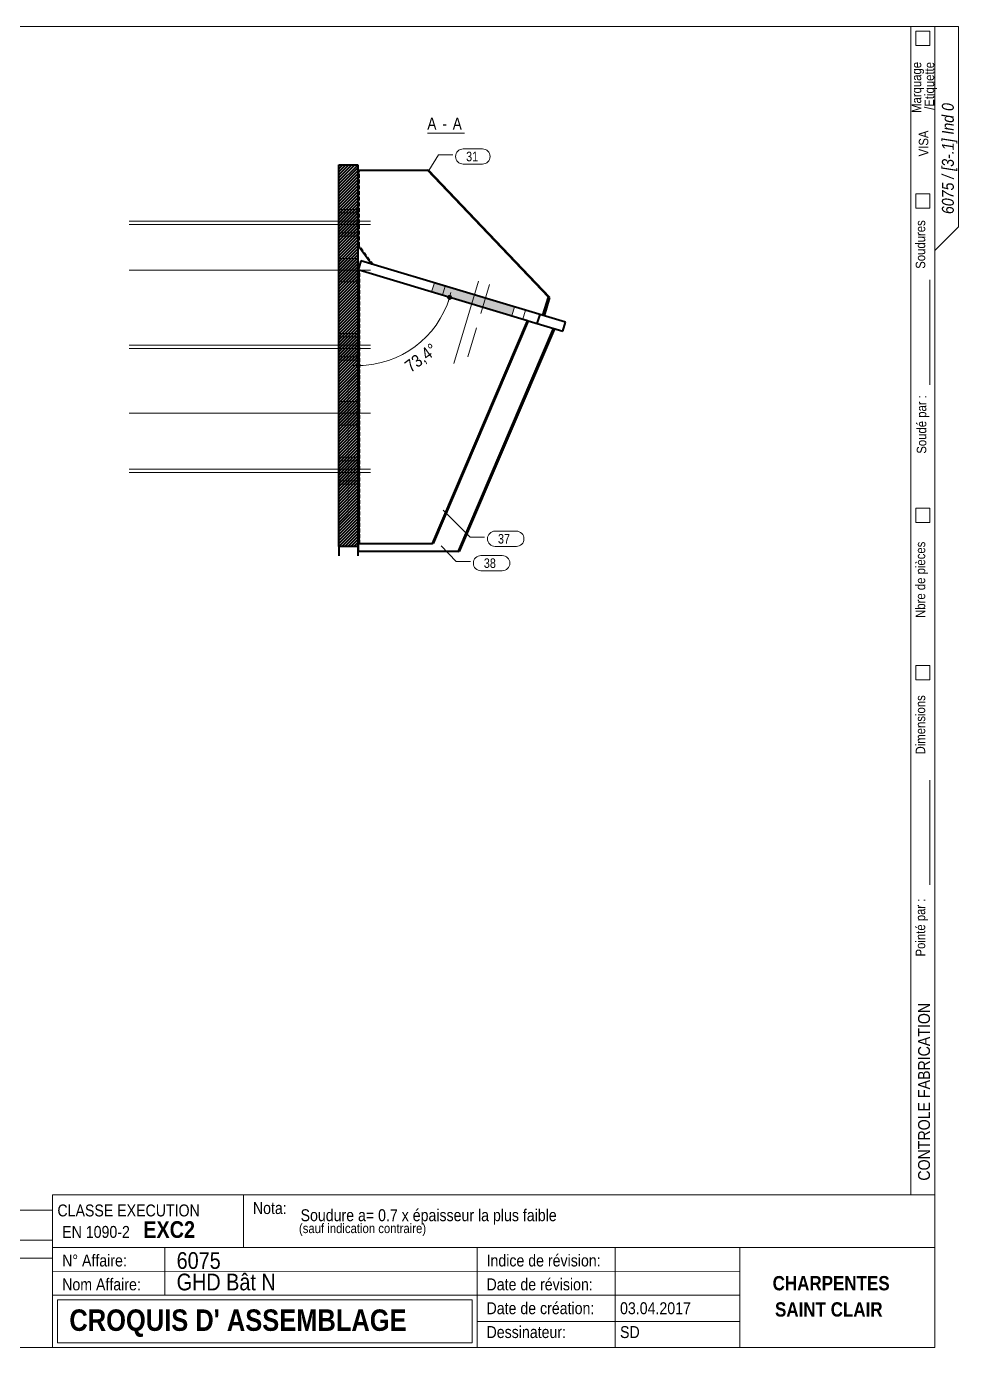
# Model space of a CAD drawing. Header units: millimetres. Extents: x 2 to 410, y 5 to 282.
# Drawn here: x 214.5 to 410, y 5 to 282 of the extents above; entities that cross this region are included whole.
import ezdxf

# ---------------------------------------------------------------- set-up
doc = ezdxf.new("R2010")
doc.units = ezdxf.units.MM
doc.linetypes.add('CACHE2', pattern=[1.190625, 0.79375, -0.396875])
doc.linetypes.add('INTERROMPUX2', pattern=[9.525, 6.35, -3.175])
for name, color, linetype, lineweight in [('Autre type objet', 1, 'Continuous', 0), ('Boulon', 7, 'Continuous', 0), ('Cache', 7, 'Continuous', 0), ('Cotation', 7, 'Continuous', 0), ('Feuille dessin', 5, 'Continuous', 0), ('Piece', 2, 'Continuous', 0), ('Repère pièce', 3, 'Continuous', 0)]:
    doc.layers.add(name, color=color, linetype=linetype, lineweight=lineweight)
doc.styles.add('ARIAL', font='ARIAL.TTF')
doc.styles.add('ARIAL_BOLD', font='ARIALBD.TTF')
doc.styles.add('ARIAL_ITALIC', font='ARIALI.TTF')
doc.styles.add('ARIAL_NARROW', font='ARIAL.TTF')
doc.styles.add('COMIC_SANS_MS', font='COMIC.TTF')

# ---------------------------------------------------------------- blocks, each defined once
blk = doc.blocks.new('*A1')
at = {"layer": 'Piece', "color": 2, "linetype": 'Continuous', "lineweight": 40}
for p, q in [((280.024444, 251.503277), (281.468037, 252.946873)), ((280.024444, 252.131895), (280.83942, 252.946873)), ((280.024445, 250.874659), (282.096654, 252.946873)), ((280.024446, 249.617423), (283.353889, 252.946873)), ((280.024446, 250.246041), (282.725272, 252.946873)), ((280.024447, 248.988805), (283.973163, 252.93753)), ((280.024448, 248.360187), (284.024443, 252.360191)), ((280.024448, 247.731569), (284.024444, 251.731573)), ((280.024449, 247.102951), (284.024445, 251.102955)), ((280.02445, 246.474333), (284.024445, 250.474338)), ((280.024451, 245.845715), (284.024446, 249.84572)), ((280.024451, 245.217097), (284.024447, 249.217102)), ((280.024452, 244.588479), (284.024448, 248.588484)), ((280.024453, 243.959861), (284.024448, 247.959866)), ((280.024453, 243.331244), (284.024449, 247.331248)), ((280.024454, 242.702626), (284.02445, 246.70263)), ((280.024455, 242.074008), (284.02445, 246.074012)), ((280.024455, 241.44539), (284.024451, 245.445394)), ((280.024456, 240.816772), (284.024452, 244.816776)), ((280.024457, 240.188154), (284.024452, 244.188158)), ((280.024457, 239.559536), (284.024453, 243.55954)), ((280.024458, 238.930918), (284.024454, 242.930922)), ((280.024459, 238.3023), (284.024454, 242.302304)), ((280.024459, 237.673682), (284.024455, 241.673687)), ((280.02446, 237.045064), (284.024456, 241.045069)), ((280.024461, 236.416446), (284.024456, 240.416451)), ((280.024462, 235.787828), (284.024457, 239.787833)), ((280.024462, 235.15921), (284.024458, 239.159215)), ((280.024463, 234.530593), (284.024459, 238.530597)), ((280.024464, 233.901975), (284.024459, 237.901979)), ((280.024464, 233.273357), (284.02446, 237.273361)), ((280.024465, 232.644739), (284.024461, 236.644743)), ((280.024466, 232.016121), (284.024461, 236.016125)), ((280.024466, 231.387503), (284.024462, 235.387507)), ((280.024467, 230.758885), (284.024463, 234.758889)), ((280.024468, 230.130267), (284.024463, 234.130271)), ((280.024468, 229.501649), (284.024464, 233.501653)), ((280.024469, 228.873031), (284.024465, 232.873036)), ((280.02447, 228.244413), (284.024465, 232.244418)), ((280.02447, 227.615795), (284.024466, 231.6158)), ((280.024471, 226.987177), (284.024467, 230.987182)), ((280.024472, 226.358559), (284.024467, 230.358564)), ((280.024473, 225.729941), (284.024468, 229.729946)), ((280.024473, 225.101324), (284.024469, 229.101328)), ((280.024474, 224.472706), (284.02447, 228.47271)), ((280.024475, 223.844088), (284.02447, 227.844092)), ((280.024475, 223.21547), (284.024471, 227.215474)), ((280.024476, 222.586852), (284.024472, 226.586856)), ((280.024477, 221.958234), (284.024472, 225.958238)), ((280.024477, 221.329616), (284.024473, 225.32962)), ((280.024478, 220.700998), (284.024474, 224.701002)), ((280.024479, 220.07238), (284.024474, 224.072385)), ((280.024479, 219.443762), (284.024475, 223.443767)), ((280.02448, 218.815144), (284.024476, 222.815149)), ((280.024481, 218.186526), (284.024476, 222.186531)), ((280.024481, 217.557908), (284.024477, 221.557913)), ((280.024482, 216.92929), (284.024478, 220.929295)), ((280.024483, 216.300673), (284.024478, 220.300677)), ((280.024484, 215.672055), (284.024479, 219.672059)), ((280.024484, 215.043437), (284.02448, 219.043441)), ((280.024485, 214.414819), (284.024481, 218.414823)), ((280.024486, 213.786201), (284.024481, 217.786205)), ((280.024486, 213.157583), (284.024482, 217.157587)), ((280.024487, 212.528965), (284.024483, 216.528969)), ((280.024488, 211.900347), (284.024483, 215.900351)), ((280.024488, 211.271729), (284.024484, 215.271733)), ((280.024489, 210.643111), (284.024485, 214.643116)), ((280.02449, 210.014493), (284.024485, 214.014498)), ((280.02449, 209.385875), (284.024486, 213.38588)), ((280.024491, 208.757257), (284.024487, 212.757262)), ((280.024492, 208.128639), (284.024487, 212.128644)), ((280.024492, 207.500022), (284.024488, 211.500026)), ((280.024493, 206.871404), (284.024489, 210.871408)), ((280.024494, 206.242786), (284.024489, 210.24279)), ((280.024495, 205.614168), (284.02449, 209.614172)), ((280.024495, 204.98555), (284.024491, 208.985554)), ((280.024496, 204.356932), (284.024492, 208.356936)), ((280.024497, 203.728314), (284.024492, 207.728318)), ((280.024497, 203.099696), (284.024493, 207.0997)), ((280.024498, 202.471078), (284.024494, 206.471082)), ((280.024499, 201.84246), (284.024494, 205.842465)), ((280.024499, 201.213842), (284.024495, 205.213847)), ((280.0245, 200.585224), (284.024496, 204.585229)), ((280.024501, 199.956606), (284.024496, 203.956611)), ((280.024501, 199.327988), (284.024497, 203.327993)), ((280.024502, 198.699371), (284.024498, 202.699375)), ((280.024503, 198.070753), (284.024498, 202.070757)), ((280.024503, 197.442135), (284.024499, 201.442139)), ((280.024504, 196.813517), (284.0245, 200.813521)), ((280.024505, 196.184899), (284.0245, 200.184903)), ((280.024506, 195.556281), (284.024501, 199.556285)), ((280.024506, 194.927663), (284.024502, 198.927667)), ((280.024507, 194.299045), (284.024503, 198.299049)), ((280.024508, 193.670427), (284.024503, 197.670431)), ((280.024508, 193.041809), (284.024504, 197.041814)), ((280.024509, 192.413191), (284.024505, 196.413196)), ((280.02451, 191.784573), (284.024505, 195.784578)), ((280.02451, 191.155955), (284.024506, 195.15596)), ((280.024511, 190.527337), (284.024507, 194.527342)), ((280.024512, 189.89872), (284.024507, 193.898724)), ((280.024512, 189.270102), (284.024508, 193.270106)), ((280.024513, 188.641484), (284.024509, 192.641488)), ((280.024514, 188.012866), (284.024509, 192.01287)), ((280.024514, 187.384248), (284.02451, 191.384252)), ((280.024515, 186.75563), (284.024511, 190.755634)), ((280.024516, 186.127012), (284.024511, 190.127016)), ((280.024517, 185.498394), (284.024512, 189.498398)), ((280.024517, 184.869776), (284.024513, 188.86978)), ((280.024518, 184.241158), (284.024514, 188.241163)), ((280.024519, 183.61254), (284.024514, 187.612545)), ((280.024519, 182.983922), (284.024515, 186.983927)), ((280.02452, 182.355304), (284.024516, 186.355309)), ((280.024521, 181.726686), (284.024516, 185.726691)), ((280.024521, 181.098069), (284.024517, 185.098073)), ((280.024522, 180.469451), (284.024518, 184.469455)), ((280.024523, 179.840833), (284.024518, 183.840837)), ((280.024523, 179.212215), (284.024519, 183.212219)), ((280.024524, 178.583597), (284.02452, 182.583601)), ((280.024525, 177.954979), (284.02452, 181.954983)), ((280.024525, 177.326361), (284.024521, 181.326365)), ((280.024526, 176.697743), (284.024522, 180.697747)), ((280.024527, 176.069125), (284.024522, 180.069129)), ((280.024528, 175.440507), (284.024523, 179.440512)), ((280.024528, 174.811889), (284.024524, 178.811894)), ((280.024529, 174.183271), (284.024525, 178.183276)), ((280.02453, 173.554653), (284.024525, 177.554658)), ((280.02453, 172.926035), (284.024526, 176.92604)), ((280.653148, 172.926035), (284.024527, 176.297422)), ((281.281765, 172.926035), (284.024527, 175.668804)), ((281.910382, 172.926035), (284.024528, 175.040186)), ((282.538999, 172.926035), (284.024529, 174.411568)), ((283.167616, 172.926035), (284.024529, 173.78295)), ((283.804642, 172.934444), (284.02453, 173.154332))]:
    blk.add_line(p, q, dxfattribs=at)
blk = doc.blocks.new('*A20')
at = {"layer": 'Boulon'}
for points in [[(284.02, 228.42), (280.02, 228.42), (280.02, 233.33), (284.02, 233.33)], [(284.02, 198.43), (280.02, 198.43), (280.02, 203.34), (284.02, 203.34)]]:
    blk.add_hatch(color=256, dxfattribs=at).paths.add_polyline_path(points, flags=17)
at = {"layer": 'Boulon', "linetype": 'Continuous', "lineweight": 0}
for p, q in [((284.02, 233.33), (280.02, 233.33)), ((286.66, 230.88), (236.02, 230.88)), ((284.02, 228.42), (280.02, 228.42)), ((284.02, 203.34), (280.02, 203.34)), ((286.66, 200.88), (236.02, 200.88)), ((284.02, 198.43), (280.02, 198.43))]:
    blk.add_line(p, q, dxfattribs=at)
blk = doc.blocks.new('*A21')
at = {"layer": 'Boulon'}
for points in [[(280.03, 243.64), (284.03, 243.64), (284.03, 238.73), (280.03, 238.73)], [(280.03, 242.91), (284.03, 242.91), (284.03, 238), (280.03, 238)], [(280.03, 217.65), (284.03, 217.65), (284.03, 212.74), (280.03, 212.74)], [(280.03, 216.92), (284.03, 216.92), (284.03, 212.01), (280.03, 212.01)], [(280.03, 191.66), (284.03, 191.66), (284.03, 186.75), (280.03, 186.75)], [(280.03, 190.93), (284.03, 190.93), (284.03, 186.02), (280.03, 186.02)]]:
    blk.add_hatch(color=256, dxfattribs=at).paths.add_polyline_path(points, flags=17)
at = {"layer": 'Boulon', "linetype": 'Continuous', "lineweight": 0}
for p, q in [((286.67, 241.19), (236.03, 241.19)), ((284.03, 243.64), (280.03, 243.64)), ((284.03, 242.91), (280.03, 242.91)), ((286.67, 240.46), (236.03, 240.46)), ((284.03, 238.73), (280.03, 238.73)), ((284.03, 238), (280.03, 238)), ((284.03, 217.65), (280.03, 217.65)), ((284.03, 216.92), (280.03, 216.92)), ((286.67, 215.2), (236.03, 215.2)), ((286.67, 214.46), (236.03, 214.46)), ((284.03, 212.74), (280.03, 212.74)), ((284.03, 212.01), (280.03, 212.01)), ((284.03, 191.66), (280.03, 191.66)), ((286.67, 189.2), (236.03, 189.2)), ((286.67, 188.47), (236.03, 188.47)), ((284.03, 190.93), (280.03, 190.93)), ((284.03, 186.75), (280.03, 186.75)), ((284.03, 186.02), (280.03, 186.02))]:
    blk.add_line(p, q, dxfattribs=at)
blk = doc.blocks.new('*A22')
at = {"layer": 'Boulon'}
blk.add_hatch(color=256, dxfattribs=at).paths.add_polyline_path([(299.48, 226.32), (300.05, 228.23), (316.88, 223.2), (316.3, 221.29)], flags=17)
at = {"layer": 'Boulon', "linetype": 'Continuous', "lineweight": 0}
for p, q in [((300.05, 228.23), (299.48, 226.32)), ((309.33, 228.59), (304.17, 211.35)), ((316.88, 223.2), (316.3, 221.29))]:
    blk.add_line(p, q, dxfattribs=at)
at = {"layer": 'Boulon', "linetype": 'INTERROMPUX2', "lineweight": 0}
for p, q in [((302.34, 227.55), (301.76, 225.64)), ((311.61, 227.91), (306.45, 210.66)), ((319.16, 222.52), (318.59, 220.6))]:
    blk.add_line(p, q, dxfattribs=at)
blk = doc.blocks.new('*A23')
at = {"layer": 'Cache', "color": 7, "linetype": 'CACHE2', "lineweight": 20}
blk.add_line((280.024443, 252.946873), (280.02852, 251.005528), dxfattribs=at)
at = {"layer": 'Piece', "color": 2, "linetype": 'Continuous', "lineweight": 40}
for p, q in [((280.02453, 172.926035), (280.024443, 252.946873)), ((280.024443, 252.946873), (284.024443, 252.946873)), ((284.024443, 252.946873), (284.02852, 251.005528)), ((284.024443, 252.946873), (284.02453, 172.926035)), ((284.02453, 172.926035), (280.02453, 172.926035)), ((280.02453, 172.926035), (280.028607, 170.98469)), ((284.02453, 172.926035), (284.028607, 170.98469))]:
    blk.add_line(p, q, dxfattribs=at)
blk = doc.blocks.new('*A24')
at = {"layer": 'Cache', "color": 7, "linetype": 'CACHE2', "lineweight": 20}
blk.add_line((319.740877, 220.260313), (284.08499, 230.919292), dxfattribs=at)
at = {"layer": 'Piece', "color": 2, "linetype": 'Continuous', "lineweight": 40}
for p, q in [((284.657823, 232.835503), (284.08499, 230.919292)), ((327.549913, 220.013331), (284.657823, 232.835503)), ((284.08499, 230.919292), (284.256523, 230.868014)), ((321.651255, 219.689224), (322.224088, 221.605434)), ((319.740877, 220.260313), (326.97708, 218.09712)), ((326.97708, 218.09712), (327.549913, 220.013331))]:
    blk.add_line(p, q, dxfattribs=at)
blk = doc.blocks.new('*A25')
at = {"layer": 'Cache', "color": 7, "linetype": 'CACHE2', "lineweight": 20}
for p, q in [((284.366205, 251.775878), (284.061883, 251.866891)), ((284.366205, 251.775878), (298.908855, 251.8012)), ((284.366807, 235.981697), (284.366205, 251.775878)), ((284.366807, 235.981697), (284.062485, 236.072711)), ((287.261714, 232.0568), (284.366807, 235.981697)), ((323.127822, 221.330949), (286.957392, 232.147813)), ((322.8235, 221.421962), (322.824676, 221.425894)), ((323.127822, 221.330949), (323.129009, 221.334917))]:
    blk.add_line(p, q, dxfattribs=at)
at = {"layer": 'Piece', "color": 2, "linetype": 'Continuous', "lineweight": 40}
for p, q in [((284.061883, 251.866891), (298.604533, 251.892213)), ((284.061883, 251.866891), (284.062485, 236.072711)), ((298.908855, 251.8012), (298.604533, 251.892213)), ((323.96956, 225.254266), (298.604533, 251.892213)), ((324.273882, 225.163252), (298.908855, 251.8012)), ((284.062485, 236.072711), (286.957392, 232.147813)), ((322.824676, 221.425894), (323.96956, 225.254266)), ((323.129009, 221.334917), (324.273882, 225.163252)), ((324.273882, 225.163252), (323.96956, 225.254266))]:
    blk.add_line(p, q, dxfattribs=at)
blk = doc.blocks.new('*A26')
at = {"layer": 'Cache', "color": 7, "linetype": 'CACHE2', "lineweight": 20}
for p, q in [((325.218757, 218.622265), (284.097244, 230.915625)), ((325.066596, 218.667772), (325.218757, 218.622265)), ((284.249407, 171.892531), (284.249406, 193.164452))]:
    blk.add_line(p, q, dxfattribs=at)
at = {"layer": 'Piece', "color": 2, "linetype": 'Continuous', "lineweight": 40}
for p, q in [((284.097244, 230.915625), (284.097246, 171.938038)), ((305.129644, 171.974656), (325.066596, 218.667772)), ((325.218757, 218.622265), (305.281805, 171.929149)), ((284.097246, 171.938038), (305.129644, 171.974656)), ((284.097246, 171.938038), (284.249407, 171.892531)), ((305.281805, 171.929149), (284.249407, 171.892531)), ((305.129644, 171.974656), (305.281805, 171.929149))]:
    blk.add_line(p, q, dxfattribs=at)
blk = doc.blocks.new('*A27')
at = {"layer": 'Cache', "color": 7, "linetype": 'CACHE2', "lineweight": 20}
blk.add_line((284.408685, 173.54054), (284.408684, 230.822533), dxfattribs=at)
at = {"layer": 'Piece', "color": 2, "linetype": 'Continuous', "lineweight": 40}
for p, q in [((319.588796, 220.30601), (284.256523, 230.86804)), ((284.256524, 173.586047), (284.256523, 230.86804)), ((299.651849, 173.612891), (319.588796, 220.30601)), ((319.740957, 220.260503), (299.80401, 173.567384)), ((319.588796, 220.30601), (319.740957, 220.260503)), ((284.256524, 173.586047), (299.651849, 173.612891)), ((284.408685, 173.54054), (284.256524, 173.586047)), ((299.80401, 173.567384), (284.408685, 173.54054)), ((299.80401, 173.567384), (299.651849, 173.612891))]:
    blk.add_line(p, q, dxfattribs=at)
blk = doc.blocks.new('*A28')
at = {"layer": 'Feuille dessin', "linetype": 'Continuous', "lineweight": 0}
for p, q in [((405, 282), (5, 282)), ((5, 282), (5, 5)), ((405, 5), (405, 282)), ((5, 5), (405, 5))]:
    blk.add_line(p, q, dxfattribs=at)
at = {"layer": 'Feuille dessin', "style": 'ARIAL', "width": 0.85}
blk.add_text('Tekla Structures', height=2, rotation=90, dxfattribs=at).set_placement((4.5, 5.5))
blk = doc.blocks.new('*A29')
at = {"layer": 'Autre type objet', "linetype": 'Continuous', "lineweight": 0}
for p, q in [((400, 37), (400, 282)), ((400, 282), (410, 282)), ((401, 281), (401, 278)), ((404, 281), (401, 281)), ((404, 278), (404, 281)), ((405, 37), (405, 282)), ((410, 282), (410, 240)), ((401, 278), (404, 278)), ((404, 246.898947), (401, 246.898947)), ((401, 246.898947), (401, 243.898947)), ((404, 243.898947), (404, 246.898947)), ((401, 243.898947), (404, 243.898947)), ((410, 240), (405, 235)), ((404, 206.87143), (404, 228.87143)), ((401, 181), (401, 178)), ((404, 181), (401, 181)), ((404, 178), (404, 181)), ((401, 178), (404, 178)), ((401, 148), (401, 145)), ((404, 148), (401, 148)), ((404, 145), (404, 148)), ((401, 145), (404, 145)), ((404, 102), (404, 124)), ((400, 37), (405, 37))]:
    blk.add_line(p, q, dxfattribs=at)
at = {"layer": 'Autre type objet', "width": 0.85}
for s, height, style, p in [('Marquage', 2, 'ARIAL', (402.175102, 263.861793)), ('/Etiquette', 2, 'ARIAL', (404.882157, 264.509258)), ('6075 / [3-.1] Ind 0', 2.5, 'ARIAL_ITALIC', (409, 242.657715)), ('VISA', 2, 'ARIAL', (403.660159, 254.754913)), ('Soudures', 2, 'ARIAL', (403, 231.189963)), ('Soudé par :', 2, 'ARIAL', (403.230161, 192.415081)), ('Nbre de pièces', 2, 'ARIAL', (403, 158)), ('Dimensions', 2, 'ARIAL', (403, 129.364258)), ('Pointé par :', 2, 'ARIAL', (403, 87)), ('CONTROLE FABRICATION', 2.5, 'ARIAL', (404, 40))]:
    blk.add_text(s, height=height, rotation=90, dxfattribs=dict(at, style=style)).set_placement(p)
blk = doc.blocks.new('*A30')
at = {"layer": 'Autre type objet', "linetype": 'Continuous', "lineweight": 0}
for p, q in [((220, 37), (405, 37)), ((220, 37), (220, 26)), ((260, 37), (260, 26)), ((405, 37), (405, 26)), ((220, 26), (405, 26))]:
    blk.add_line(p, q, dxfattribs=at)
at = {"layer": 'Autre type objet', "width": 0.85}
for s, height, style, p in [('CLASSE EXECUTION', 2.5, 'ARIAL', (221, 32.5)), ('Nota:', 2.5, 'ARIAL', (262, 33)), ('Soudure a= 0.7 x épaisseur la plus faible', 2.5, 'ARIAL', (272, 31.5)), ('EN 1090-2', 2.5, 'ARIAL', (222, 28)), ('EXC2', 3.5, 'ARIAL_BOLD', (239, 28)), (' (sauf indication contraire)', 2, 'ARIAL', (271, 29))]:
    blk.add_text(s, height=height, dxfattribs=dict(at, style=style)).set_placement(p)
blk = doc.blocks.new('*A31')
at = {"layer": 'Autre type objet', "linetype": 'Continuous', "lineweight": 0}
for p, q in [((35, 33.776986), (220, 33.776986)), ((35.000031, 33.776887), (35, 23.75)), ((89, 33.442397), (124, 33.442397)), ((89, 27.874117), (89, 33.442397)), ((124, 33.442397), (124, 27.874117)), ((177.006307, 33.776553), (177, 23.75)), ((197.000069, 33.775594), (197, 23.75)), ((219.999994, 33.776914), (220, 23.75)), ((124, 27.874117), (89, 27.874117)), ((35, 27.5), (220, 27.5)), ((54, 27.5), (54, 23.75)), ((101, 27.5), (101, 23.75)), ((111, 27.5), (111, 23.75)), ((130, 27.5), (130, 23.75)), ((159, 27.5), (159, 23.75)), ((35, 23.75), (220, 23.75)), ((35, 23.75), (35, 20)), ((54, 23.75), (54, 20)), ((101, 23.75), (101, 20)), ((111, 23.75), (111, 20)), ((130, 23.75), (130, 20)), ((159, 23.75), (159, 20)), ((177, 23.75), (177, 20)), ((197, 23.75), (197, 20)), ((220, 23.75), (220, 20)), ((35, 20), (35, 16.25)), ((54, 20), (54, 16.25)), ((101, 20), (101, 16.25)), ((111, 20), (111, 16.25)), ((130, 20), (130, 16.25)), ((159, 20), (159, 16.25)), ((177, 20), (177, 16.25)), ((197, 20), (197, 16.25)), ((220, 20), (220, 16.25)), ((35, 16.25), (35, 12.5)), ((54, 16.25), (54, 12.5)), ((101, 16.25), (101, 12.5)), ((111, 16.25), (111, 12.5)), ((130, 16.25), (130, 12.5)), ((159, 16.25), (159, 12.5)), ((177, 16.25), (177, 12.5)), ((197, 16.25), (197, 12.5)), ((220, 16.25), (220, 12.5)), ((35, 12.5), (35, 8.75)), ((54, 12.5), (54, 8.75)), ((101, 12.5), (101, 8.75)), ((111, 12.5), (111, 8.75)), ((130, 12.5), (130, 8.75)), ((159, 12.5), (159, 8.75)), ((177, 12.5), (177, 8.75)), ((197, 12.5), (197, 8.75)), ((220, 12.5), (220, 8.75)), ((35, 8.75), (35, 5)), ((54, 8.75), (54, 5)), ((101, 8.75), (101, 5)), ((111, 8.75), (111, 5)), ((130, 8.75), (130, 5)), ((159, 8.75), (159, 5)), ((177, 8.75), (177, 5)), ((197, 8.75), (197, 5)), ((220, 8.75), (220, 5))]:
    blk.add_line(p, q, dxfattribs=at)
at = {"layer": 'Autre type objet', "width": 0.85}
for s, height, style, p in [('TOLERANCES ESSENTIELLES CONFORMES A LA NORME 1090-1', 2.5, 'ARIAL_BOLD', (38, 34.927143)), ('LISTE POUR UN ASSEMBLAGE:', 2.5, 'ARIAL', (36, 29.278635)), ('Rep:', 3, 'ARIAL_NARROW', (89.824804, 29.091901)), ('3-1', 4, 'ARIAL', (100.65625, 28.75)), ('Qtité:', 3, 'ARIAL', (131.03794, 29.149058)), ('1', 3.5, 'ARIAL', (140.83694, 29.149058)), ('0.9', 3.5, 'ARIAL', (183.758911, 28.75)), ('49.5', 3.5, 'ARIAL', (204.628174, 28.75)), ('Repère', 2.5, 'ARIAL', (39, 24.75)), ('Profil', 2.5, 'ARIAL', (72, 24.75)), ('Qté', 2.5, 'ARIAL', (103, 24.75)), ('Matériau', 2.5, 'ARIAL', (114, 24.75)), ('Revêtement', 2.5, 'ARIAL', (134, 24.75)), ('Longueur', 2.5, 'ARIAL', (161, 24.75)), ('Peinture', 2.5, 'ARIAL', (180, 24.75)), ('Poids', 2.5, 'ARIAL', (204, 24.75)), ('29', 2, 'ARIAL', (37, 21.25)), ('PL20*400', 2, 'ARIAL', (55, 21)), ('1', 2, 'ARIAL', (107.186523, 21)), ('S235JR', 2, 'ARIAL', (116.259277, 21)), ('PEINTURE', 2, 'ARIAL', (137.896973, 21)), ('560', 2, 'ARIAL', (167.553711, 21)), ('0.5', 2, 'ARIAL', (187.295898, 21)), ('35.2', 2, 'ARIAL', (208.146484, 21.25)), ('31', 2, 'ARIAL', (37, 17.5)), ('2.5', 2, 'ARIAL', (209.629883, 17.5)), ('PL20*111', 2, 'ARIAL', (55, 17.25)), ('1', 2, 'ARIAL', (107.186523, 17.25)), ('S235JR', 2, 'ARIAL', (116.259277, 17.25)), ('230', 2, 'ARIAL', (167.553711, 17.25)), ('0.0', 2, 'ARIAL', (187.295898, 17.25)), ('32', 2, 'ARIAL', (37, 13.75)), ('PL10*225', 2, 'ARIAL', (55, 13.5)), ('1', 2, 'ARIAL', (107.186523, 13.5)), ('S235JR', 2, 'ARIAL', (116.259277, 13.5)), ('350', 2, 'ARIAL', (167.553711, 13.5)), ('0.2', 2, 'ARIAL', (187.295898, 13.5)), ('5.8', 2, 'ARIAL', (209.629883, 13.75)), ('37', 2, 'ARIAL', (37, 10)), ('PL10*177', 2, 'ARIAL', (55, 9.75)), ('1', 2, 'ARIAL', (107.186523, 9.75)), ('S235JR', 2, 'ARIAL', (116.259277, 9.75)), ('286', 2, 'ARIAL', (167.553711, 9.75)), ('0.1', 2, 'ARIAL', (187.295898, 9.75)), ('2.7', 2, 'ARIAL', (209.629883, 10)), ('38', 2, 'ARIAL', (37, 6.25)), ('PL10*205', 2, 'ARIAL', (55, 6)), ('1', 2, 'ARIAL', (107.186523, 6)), ('S235JR', 2, 'ARIAL', (116.259277, 6)), ('295', 2, 'ARIAL', (167.553711, 6)), ('0.1', 2, 'ARIAL', (187.295898, 6)), ('3.3', 2, 'ARIAL', (209.629883, 6.25))]:
    blk.add_text(s, height=height, dxfattribs=dict(at, style=style)).set_placement(p)
blk = doc.blocks.new('*A32')
at = {"layer": 'Autre type objet', "linetype": 'Continuous', "lineweight": 0}
for p, q in [((220, 26), (405, 26)), ((220, 26), (220, 5)), ((243.5, 26), (243.5, 16)), ((309, 26), (309, 5)), ((338, 26), (338, 5)), ((364.113616, 5), (364.113616, 26)), ((405, 5), (405, 26)), ((220, 21), (364.091573, 20.947521)), ((220, 16), (309, 16)), ((221, 15), (308, 15)), ((221, 6), (221, 15)), ((308, 15), (308, 6)), ((309, 16), (364.1638, 15.995557)), ((309, 10.5), (364.091381, 10.5)), ((308, 6), (221, 6)), ((220, 5), (405, 5))]:
    blk.add_line(p, q, dxfattribs=at)
at = {"layer": 'Autre type objet', "width": 0.85}
for s, height, style, p in [('6075', 3.5, 'ARIAL', (246, 21.5)), ('N° Affaire:', 2.5, 'ARIAL_NARROW', (222, 22)), ('Indice de révision:', 2.5, 'ARIAL_NARROW', (311, 22)), ('Nom Affaire:', 2.5, 'ARIAL_NARROW', (222, 17)), ('GHD Bât N', 3.5, 'ARIAL', (246, 17)), ('Date de révision:', 2.5, 'ARIAL_NARROW', (311, 17)), ('CHARPENTES', 3, 'ARIAL_BOLD', (371, 17)), ('Date de création:', 2.5, 'ARIAL_NARROW', (311, 12)), ('03.04.2017', 2.5, 'ARIAL', (339, 12)), ('SAINT CLAIR', 3, 'ARIAL_BOLD', (371.5, 11.5)), ("CROQUIS D' ASSEMBLAGE", 4.5, 'ARIAL_BOLD', (223.5, 8.5)), ('Dessinateur:', 2.5, 'ARIAL_NARROW', (311, 7)), ('SD', 2.5, 'ARIAL', (339, 7))]:
    blk.add_text(s, height=height, dxfattribs=dict(at, style=style)).set_placement(p)
blk = doc.blocks.new('*A59')
at = {"layer": 'Cotation'}
for points in [[(303.22, 224.67), (303.2, 224.67), (303.17, 224.68), (303.15, 224.68), (303.12, 224.69), (303.1, 224.69), (303.07, 224.7), (303.05, 224.71), (303.02, 224.72), (303, 224.73), (302.98, 224.74), (302.96, 224.76), (302.94, 224.77), (302.92, 224.79), (302.9, 224.81), (302.88, 224.82), (302.86, 224.84), (302.85, 224.86), (302.83, 224.88), (302.81, 224.9), (302.8, 224.92), (302.79, 224.95), (302.78, 224.97), (302.77, 224.99), (302.76, 225.02), (302.75, 225.04), (302.74, 225.06), (302.74, 225.09), (302.73, 225.11), (302.73, 225.14), (302.73, 225.17), (302.73, 225.19), (302.73, 225.22), (302.73, 225.24), (302.73, 225.27), (302.74, 225.29), (302.74, 225.32), (302.75, 225.34), (302.76, 225.37), (302.77, 225.39), (302.78, 225.41), (302.79, 225.44), (302.8, 225.46), (302.81, 225.48), (302.83, 225.5), (302.85, 225.52), (302.86, 225.54), (302.88, 225.56), (302.9, 225.58), (302.92, 225.59), (302.94, 225.61), (302.96, 225.62), (302.98, 225.64), (303, 225.65), (303.02, 225.66), (303.05, 225.67), (303.07, 225.68), (303.1, 225.69), (303.12, 225.7), (303.15, 225.7), (303.17, 225.71), (303.2, 225.71), (303.22, 225.71), (303.25, 225.71), (303.27, 225.71), (303.3, 225.71), (303.32, 225.71), (303.35, 225.7), (303.37, 225.7), (303.4, 225.69), (303.42, 225.68), (303.45, 225.67), (303.47, 225.66), (303.49, 225.65), (303.51, 225.64), (303.54, 225.62), (303.56, 225.61), (303.58, 225.59), (303.6, 225.58), (303.61, 225.56), (303.63, 225.54), (303.65, 225.52), (303.66, 225.5), (303.68, 225.48), (303.69, 225.46), (303.71, 225.44), (303.72, 225.41), (303.73, 225.39), (303.74, 225.37), (303.74, 225.34), (303.75, 225.32), (303.76, 225.29), (303.76, 225.27), (303.76, 225.24), (303.77, 225.22), (303.77, 225.19), (303.77, 225.17), (303.76, 225.14), (303.76, 225.11), (303.76, 225.09), (303.75, 225.06), (303.74, 225.04), (303.74, 225.02), (303.73, 224.99), (303.72, 224.97), (303.71, 224.95), (303.69, 224.92), (303.68, 224.9), (303.66, 224.88), (303.65, 224.86), (303.63, 224.84), (303.61, 224.82), (303.6, 224.81), (303.58, 224.79), (303.56, 224.77), (303.54, 224.76), (303.51, 224.74), (303.49, 224.73), (303.47, 224.72), (303.45, 224.71), (303.42, 224.7), (303.4, 224.69), (303.37, 224.69), (303.35, 224.68), (303.32, 224.68), (303.3, 224.67), (303.27, 224.67), (303.25, 224.67)], [(284.06, 210.4), (284.03, 210.4), (284.01, 210.4), (283.98, 210.41), (283.96, 210.41), (283.93, 210.42), (283.91, 210.43), (283.89, 210.44), (283.86, 210.45), (283.84, 210.46), (283.82, 210.47), (283.8, 210.49), (283.78, 210.5), (283.76, 210.52), (283.74, 210.53), (283.72, 210.55), (283.7, 210.57), (283.68, 210.59), (283.67, 210.61), (283.65, 210.63), (283.64, 210.65), (283.63, 210.67), (283.61, 210.7), (283.6, 210.72), (283.6, 210.74), (283.59, 210.77), (283.58, 210.79), (283.58, 210.82), (283.57, 210.84), (283.57, 210.87), (283.57, 210.89), (283.57, 210.92), (283.57, 210.94), (283.57, 210.97), (283.57, 211), (283.58, 211.02), (283.58, 211.05), (283.59, 211.07), (283.6, 211.09), (283.6, 211.12), (283.61, 211.14), (283.63, 211.16), (283.64, 211.19), (283.65, 211.21), (283.67, 211.23), (283.68, 211.25), (283.7, 211.27), (283.72, 211.29), (283.74, 211.3), (283.76, 211.32), (283.78, 211.34), (283.8, 211.35), (283.82, 211.37), (283.84, 211.38), (283.86, 211.39), (283.89, 211.4), (283.91, 211.41), (283.93, 211.42), (283.96, 211.42), (283.98, 211.43), (284.01, 211.43), (284.03, 211.44), (284.06, 211.44), (284.08, 211.44), (284.11, 211.44), (284.14, 211.44), (284.16, 211.43), (284.19, 211.43), (284.21, 211.42), (284.24, 211.42), (284.26, 211.41), (284.28, 211.4), (284.31, 211.39), (284.33, 211.38), (284.35, 211.37), (284.37, 211.35), (284.39, 211.34), (284.41, 211.32), (284.43, 211.3), (284.45, 211.29), (284.47, 211.27), (284.49, 211.25), (284.5, 211.23), (284.52, 211.21), (284.53, 211.19), (284.54, 211.16), (284.56, 211.14), (284.57, 211.12), (284.57, 211.09), (284.58, 211.07), (284.59, 211.05), (284.6, 211.02), (284.6, 211), (284.6, 210.97), (284.6, 210.94), (284.61, 210.92), (284.6, 210.89), (284.6, 210.87), (284.6, 210.84), (284.6, 210.82), (284.59, 210.79), (284.58, 210.77), (284.57, 210.74), (284.57, 210.72), (284.56, 210.7), (284.54, 210.67), (284.53, 210.65), (284.52, 210.63), (284.5, 210.61), (284.49, 210.59), (284.47, 210.57), (284.45, 210.55), (284.43, 210.53), (284.41, 210.52), (284.39, 210.5), (284.37, 210.49), (284.35, 210.47), (284.33, 210.46), (284.31, 210.45), (284.28, 210.44), (284.26, 210.43), (284.24, 210.42), (284.21, 210.41), (284.19, 210.41), (284.16, 210.4), (284.14, 210.4), (284.11, 210.4), (284.08, 210.4)]]:
    blk.add_hatch(color=256, dxfattribs=at).paths.add_polyline_path(points, flags=17)
at = {"layer": 'Cotation', "linetype": 'Continuous', "lineweight": 0}
for p, q in [((303.25, 225.19), (284.08, 230.92)), ((284.08, 210.92), (284.08, 230.92)), ((285.04, 230.63), (303.25, 225.19)), ((304.24, 224.89), (302.25, 225.49)), ((302.95, 224.19), (303.54, 226.19)), ((283.05, 210.92), (285.13, 210.92)), ((284.08, 209.88), (284.08, 211.96))]:
    blk.add_line(p, q, dxfattribs=at)
blk.add_arc((284.08, 230.92), 20, 270.0001, 343.3565, dxfattribs=at)
at = {"layer": 'Cotation'}
for p in [(303.25, 225.19), (284.08, 210.92)]:
    blk.add_point(p, dxfattribs=at)
at = {"layer": 'Cotation', "style": 'ARIAL', "width": 0.85}
blk.add_text('73,4°', height=2.6, rotation=36.6808, dxfattribs=at).set_placement((295.1, 209.32))
blk = doc.blocks.new('*A60')
at = {"layer": 'Repère pièce', "linetype": 'Continuous', "lineweight": 0}
for p, q in [((301.871104, 180.599118), (307.594002, 174.926795)), ((307.594002, 174.926795), (310.594002, 174.926795)), ((312.794002, 176.176795), (317.249862, 176.176795)), ((317.249862, 172.976795), (312.794002, 172.976795))]:
    blk.add_line(p, q, dxfattribs=at)
for centre, start, end in [((312.794002, 174.576795), 90, 270), ((317.249862, 174.576795), 270, 90)]:
    blk.add_arc(centre, 1.6, start, end, dxfattribs=at)
at = {"layer": 'Repère pièce', "style": 'COMIC_SANS_MS', "width": 0.85}
blk.add_text('37', height=2, dxfattribs=at).set_placement((313.394002, 173.576795))
blk = doc.blocks.new('*A61')
at = {"layer": 'Repère pièce', "linetype": 'Continuous', "lineweight": 0}
for p, q in [((301.514417, 173.082394), (304.630986, 169.81445)), ((304.630986, 169.81445), (307.630986, 169.81445)), ((309.830986, 171.06445), (314.286846, 171.06445)), ((314.286846, 167.86445), (309.830986, 167.86445))]:
    blk.add_line(p, q, dxfattribs=at)
for centre, start, end in [((309.830986, 169.46445), 90, 270), ((314.286846, 169.46445), 270, 90)]:
    blk.add_arc(centre, 1.6, start, end, dxfattribs=at)
at = {"layer": 'Repère pièce', "style": 'COMIC_SANS_MS', "width": 0.85}
blk.add_text('38', height=2, dxfattribs=at).set_placement((310.430986, 168.46445))
blk = doc.blocks.new('*A62')
at = {"layer": 'Repère pièce', "linetype": 'Continuous', "lineweight": 0}
for p, q in [((298.908855, 251.8012), (300.908316, 255.078401)), ((300.908316, 255.078401), (303.908316, 255.078401)), ((306.108316, 256.328401), (310.136441, 256.328401)), ((310.136441, 253.128401), (306.108316, 253.128401))]:
    blk.add_line(p, q, dxfattribs=at)
for centre, start, end in [((306.108316, 254.728401), 90, 270), ((310.136441, 254.728401), 270, 90)]:
    blk.add_arc(centre, 1.6, start, end, dxfattribs=at)
at = {"layer": 'Repère pièce', "style": 'COMIC_SANS_MS', "width": 0.85}
blk.add_text('31', height=2, dxfattribs=at).set_placement((306.708316, 253.728401))
blk = doc.blocks.new('*A63')
at = {"layer": 'Autre type objet', "linetype": 'Continuous', "lineweight": 0}
blk.add_line((298.584971, 259.628401), (306.35084, 259.628401), dxfattribs=at)
at = {"layer": 'Autre type objet', "style": 'COMIC_SANS_MS', "width": 0.85}
for s, p in [('A', (298.584971, 260.378401)), ('-', (301.773936, 260.378401)), ('A', (303.911875, 260.378401))]:
    blk.add_text(s, height=2.5, dxfattribs=at).set_placement(p)

msp = doc.modelspace()

# ---------------------------------------------------------------- block references
at = {"lineweight": 0}
for name in ['*A28', '*A29', '*A63', '*A62', '*A1', '*A23', '*A25', '*A21', '*A20', '*A24', '*A59', '*A26', '*A27', '*A22', '*A60', '*A61', '*A31', '*A30', '*A32']:
    msp.add_blockref(name, (0, 0), dxfattribs=at)

doc.saveas('drawing.dxf')
